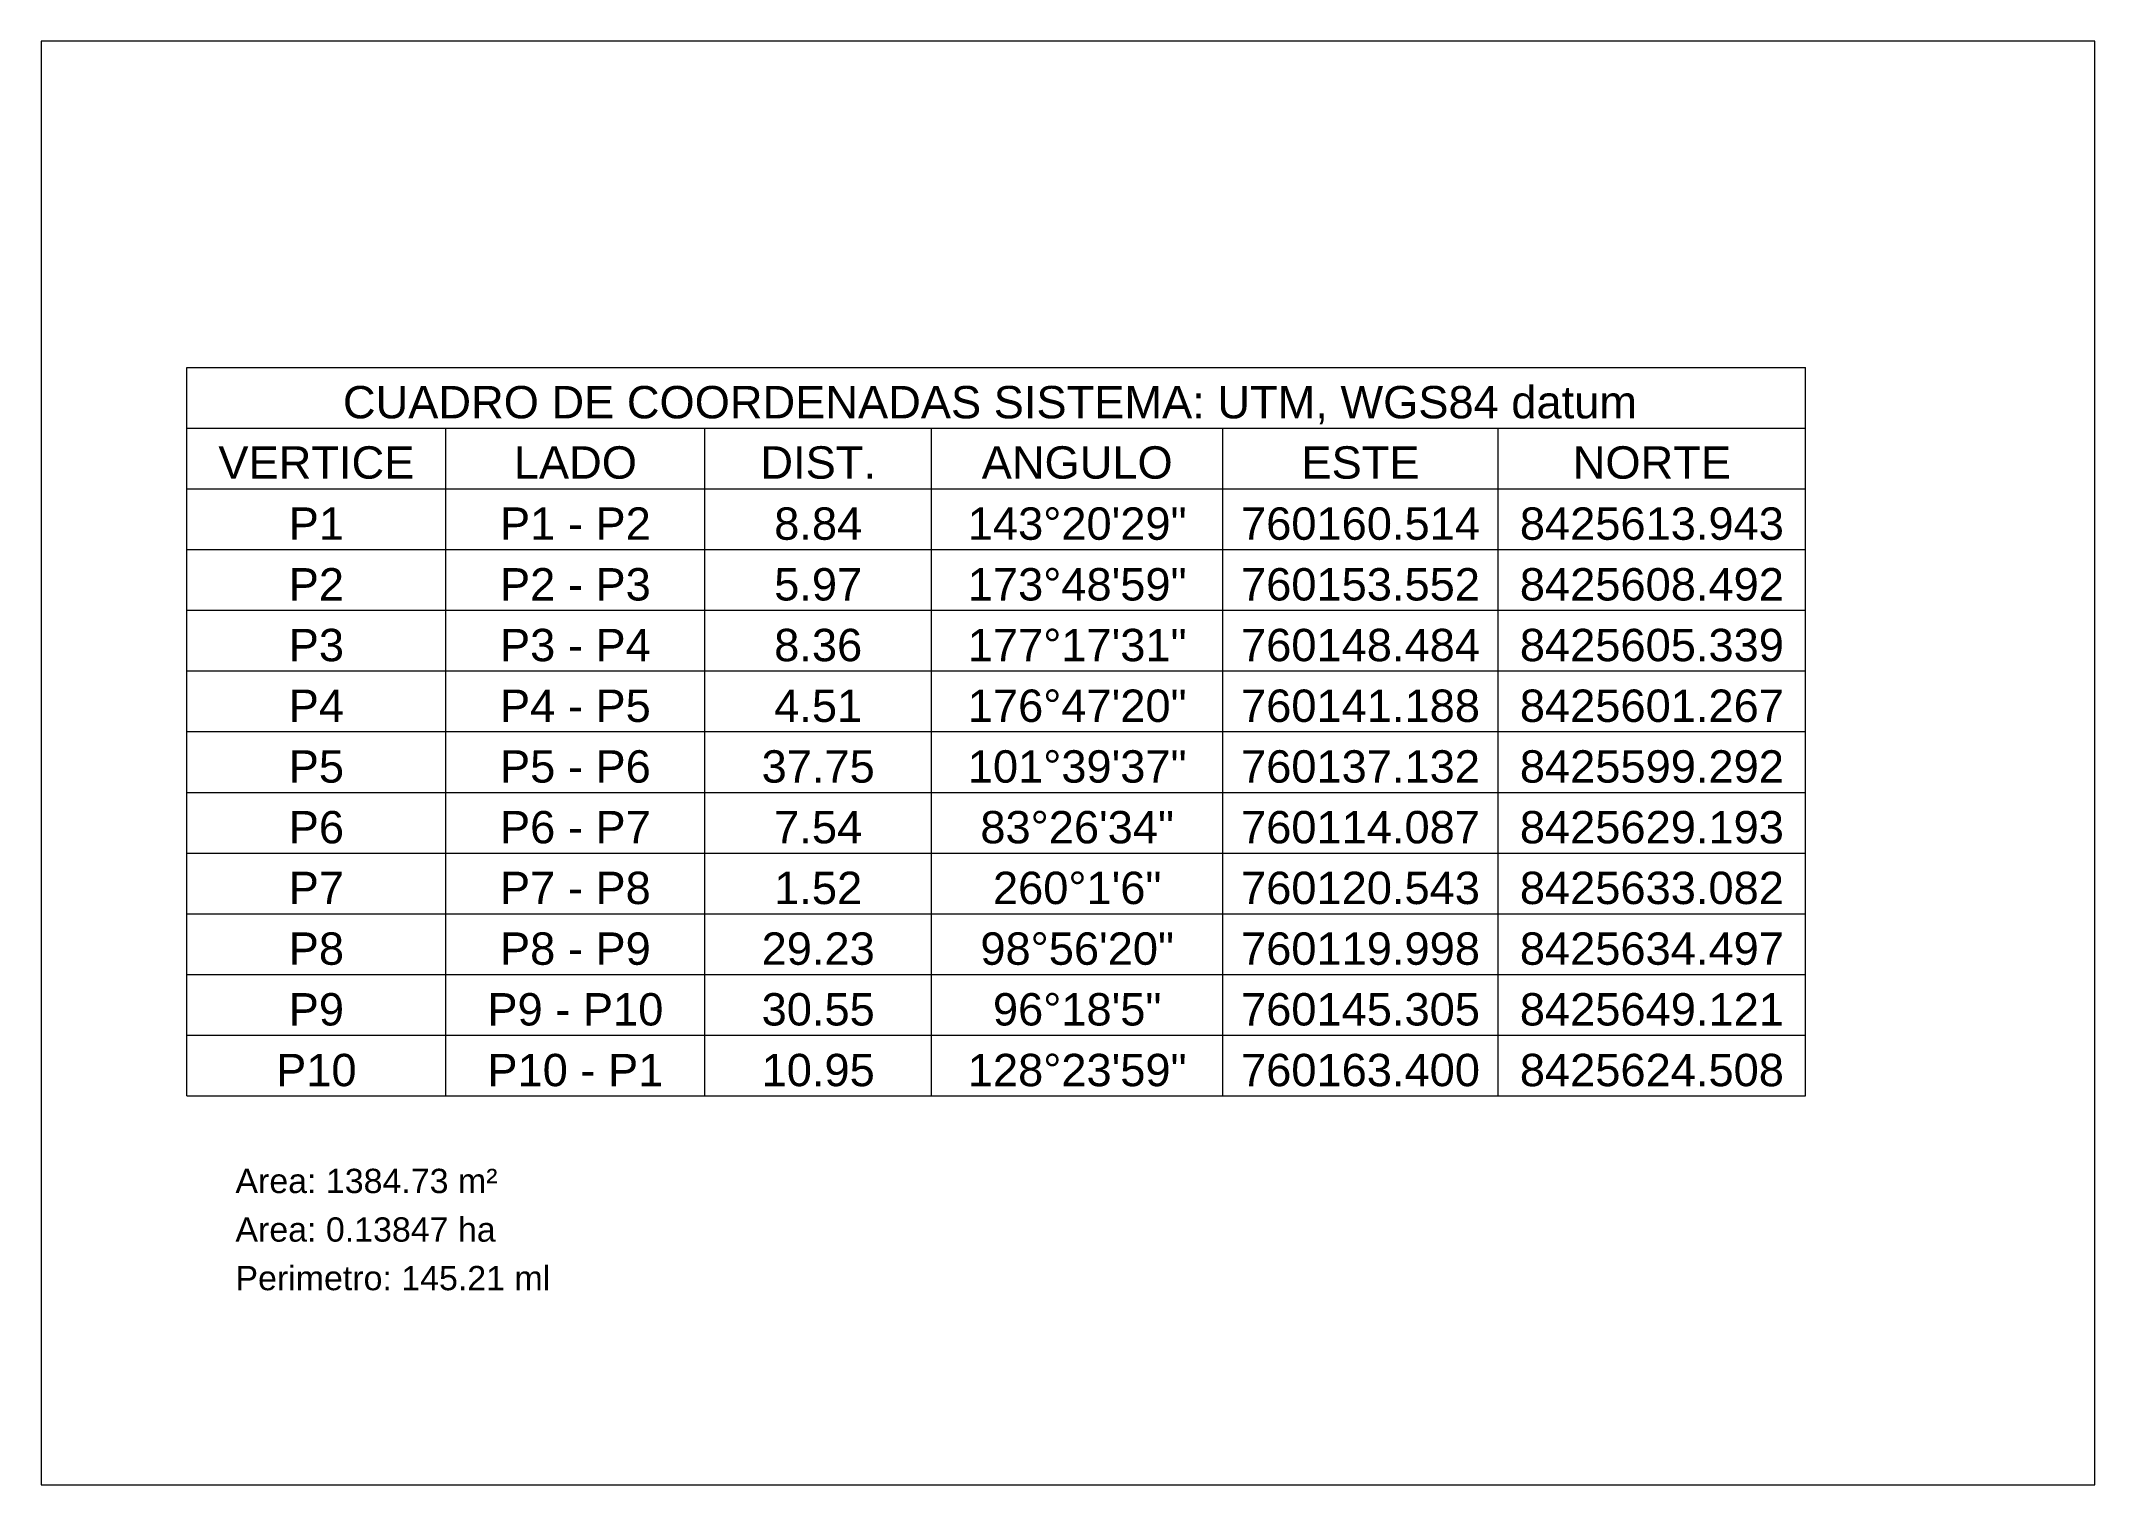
# Paper-space layout 'Presentación1' of a CAD drawing. Header units: millimetres. Extents: x 1 to 295, y 1 to 207.
# The model-space entities are those that its viewports show. They can reach past a viewport. Long polylines and large blocks are cut down to what shows.
import ezdxf
from ezdxf.enums import TextEntityAlignment as Align

# ---------------------------------------------------------------- set-up
doc = ezdxf.new("R2010")
doc.units = ezdxf.units.MM
doc.layers.add('CUADROS', color=9, linetype='Continuous', lineweight=20)
doc.styles.add('CUADROS', font='arial.ttf')

# ---------------------------------------------------------------- blocks, each defined once
blk = doc.blocks.new('CC-Cuerpo')
at = {"layer": 'CUADROS'}
for p, q in [((0, 0), (0, 3.75)), ((0, 3.75), (100, 3.75)), ((16, 0), (16, 3.75)), ((32, 0), (32, 3.75)), ((46, 0), (46, 3.75)), ((64, 0), (64, 3.75)), ((81, 0), (81, 3.75)), ((100, 0), (100, 3.75)), ((0, 0), (100, 0))]:
    blk.add_line(p, q, dxfattribs=at)
at = {"layer": 'CUADROS', "style": 'CUADROS'}
for tag, p in [('V', (8, 0)), ('L', (24, 0)), ('D', (39, 0)), ('ANG', (55, 0)), ('X', (72.5, 0)), ('Y', (90.5, 0))]:
    blk.add_attdef(tag, text='', height=2, dxfattribs=at).set_placement(p, align=Align.BOTTOM_CENTER)

msp = doc.modelspace()

# ---------------------------------------------------------------- linework, layer by layer
at = {"layer": 'CUADROS'}
for p, q in [((760196.83002, 8425624.97717), (760196.83002, 8425628.72717)), ((760196.83002, 8425628.72717), (760246.83002, 8425628.72717)), ((760246.83002, 8425624.97717), (760246.83002, 8425628.72717)), ((760196.83002, 8425626.85217), (760246.83002, 8425626.85217)), ((760204.83002, 8425624.97717), (760204.83002, 8425626.85217)), ((760212.83002, 8425624.97717), (760212.83002, 8425626.85217)), ((760219.83002, 8425624.97717), (760219.83002, 8425626.85217)), ((760228.83002, 8425624.97717), (760228.83002, 8425626.85217)), ((760237.33002, 8425624.97717), (760237.33002, 8425626.85217)), ((760196.83002, 8425624.97717), (760246.83002, 8425624.97717))]:
    msp.add_line(p, q, dxfattribs=at)

# ---------------------------------------------------------------- block references
at = {"layer": 'CUADROS', "xscale": 0.5, "yscale": 0.5, "zscale": 0.5}
for p, values in [((760196.83002, 8425623.10217), {'V': 'P1', 'L': 'P1 - P2', 'D': '8.84', 'ANG': '143°20\'29"', 'X': '760160.514', 'Y': '8425613.943'}), ((760196.83002, 8425621.22717), {'V': 'P2', 'L': 'P2 - P3', 'D': '5.97', 'ANG': '173°48\'59"', 'X': '760153.552', 'Y': '8425608.492'}), ((760196.83002, 8425619.35217), {'V': 'P3', 'L': 'P3 - P4', 'D': '8.36', 'ANG': '177°17\'31"', 'X': '760148.484', 'Y': '8425605.339'}), ((760196.83002, 8425617.47717), {'V': 'P4', 'L': 'P4 - P5', 'D': '4.51', 'ANG': '176°47\'20"', 'X': '760141.188', 'Y': '8425601.267'}), ((760196.83002, 8425615.60217), {'V': 'P5', 'L': 'P5 - P6', 'D': '37.75', 'ANG': '101°39\'37"', 'X': '760137.132', 'Y': '8425599.292'}), ((760196.83002, 8425613.72717), {'V': 'P6', 'L': 'P6 - P7', 'D': '7.54', 'ANG': '83°26\'34"', 'X': '760114.087', 'Y': '8425629.193'}), ((760196.83002, 8425611.85217), {'V': 'P7', 'L': 'P7 - P8', 'D': '1.52', 'ANG': '260°1\'6"', 'X': '760120.543', 'Y': '8425633.082'}), ((760196.83002, 8425609.97717), {'V': 'P8', 'L': 'P8 - P9', 'D': '29.23', 'ANG': '98°56\'20"', 'X': '760119.998', 'Y': '8425634.497'}), ((760196.83002, 8425608.10217), {'V': 'P9', 'L': 'P9 - P10', 'D': '30.55', 'ANG': '96°18\'5"', 'X': '760145.305', 'Y': '8425649.121'}), ((760196.83002, 8425606.22717), {'V': 'P10', 'L': 'P10 - P1', 'D': '10.95', 'ANG': '128°23\'59"', 'X': '760163.400', 'Y': '8425624.508'})]:
    msp.add_blockref('CC-Cuerpo', p, dxfattribs=at).add_auto_attribs(values)

# ---------------------------------------------------------------- texts
at = {"layer": 'CUADROS', "style": 'CUADROS'}
msp.add_text('CUADRO DE COORDENADAS SISTEMA: UTM, WGS84 datum ', height=1, dxfattribs=at).set_placement((760221.83002, 8425626.85217), align=Align.BOTTOM_CENTER)
for s, p in [('VERTICE', (760200.83002, 8425625.28967)), ('LADO', (760208.83002, 8425625.28967)), ('DIST.', (760216.33002, 8425625.28967)), ('ANGULO', (760224.33002, 8425625.28967)), ('ESTE', (760233.08002, 8425625.28967)), ('NORTE', (760242.08002, 8425625.28967))]:
    msp.add_text(s, height=1, dxfattribs=at).set_placement(p, align=Align.CENTER)
for s, p in [('Area: 1384.73 m²', (760198.33002, 8425603.22717)), ('Area: 0.13847 ha', (760198.33002, 8425601.72717)), ('Perimetro: 145.21 ml', (760198.33002, 8425600.22717))]:
    msp.add_text(s, height=0.75, dxfattribs=at).set_placement(p)

psp = doc.layouts.new('Presentación1')

# ---------------------------------------------------------------- viewports
at = {"layer": 'CUADROS', "view_target_point": (370776.42676, 310629.56983)}
psp.add_viewport(center=(147.85, 104.09), size=(294.14, 206.7465), view_center_point=(389447.61955, 8114986.93811), view_height=44.5889923, dxfattribs=at)

doc.saveas('drawing.dxf')
